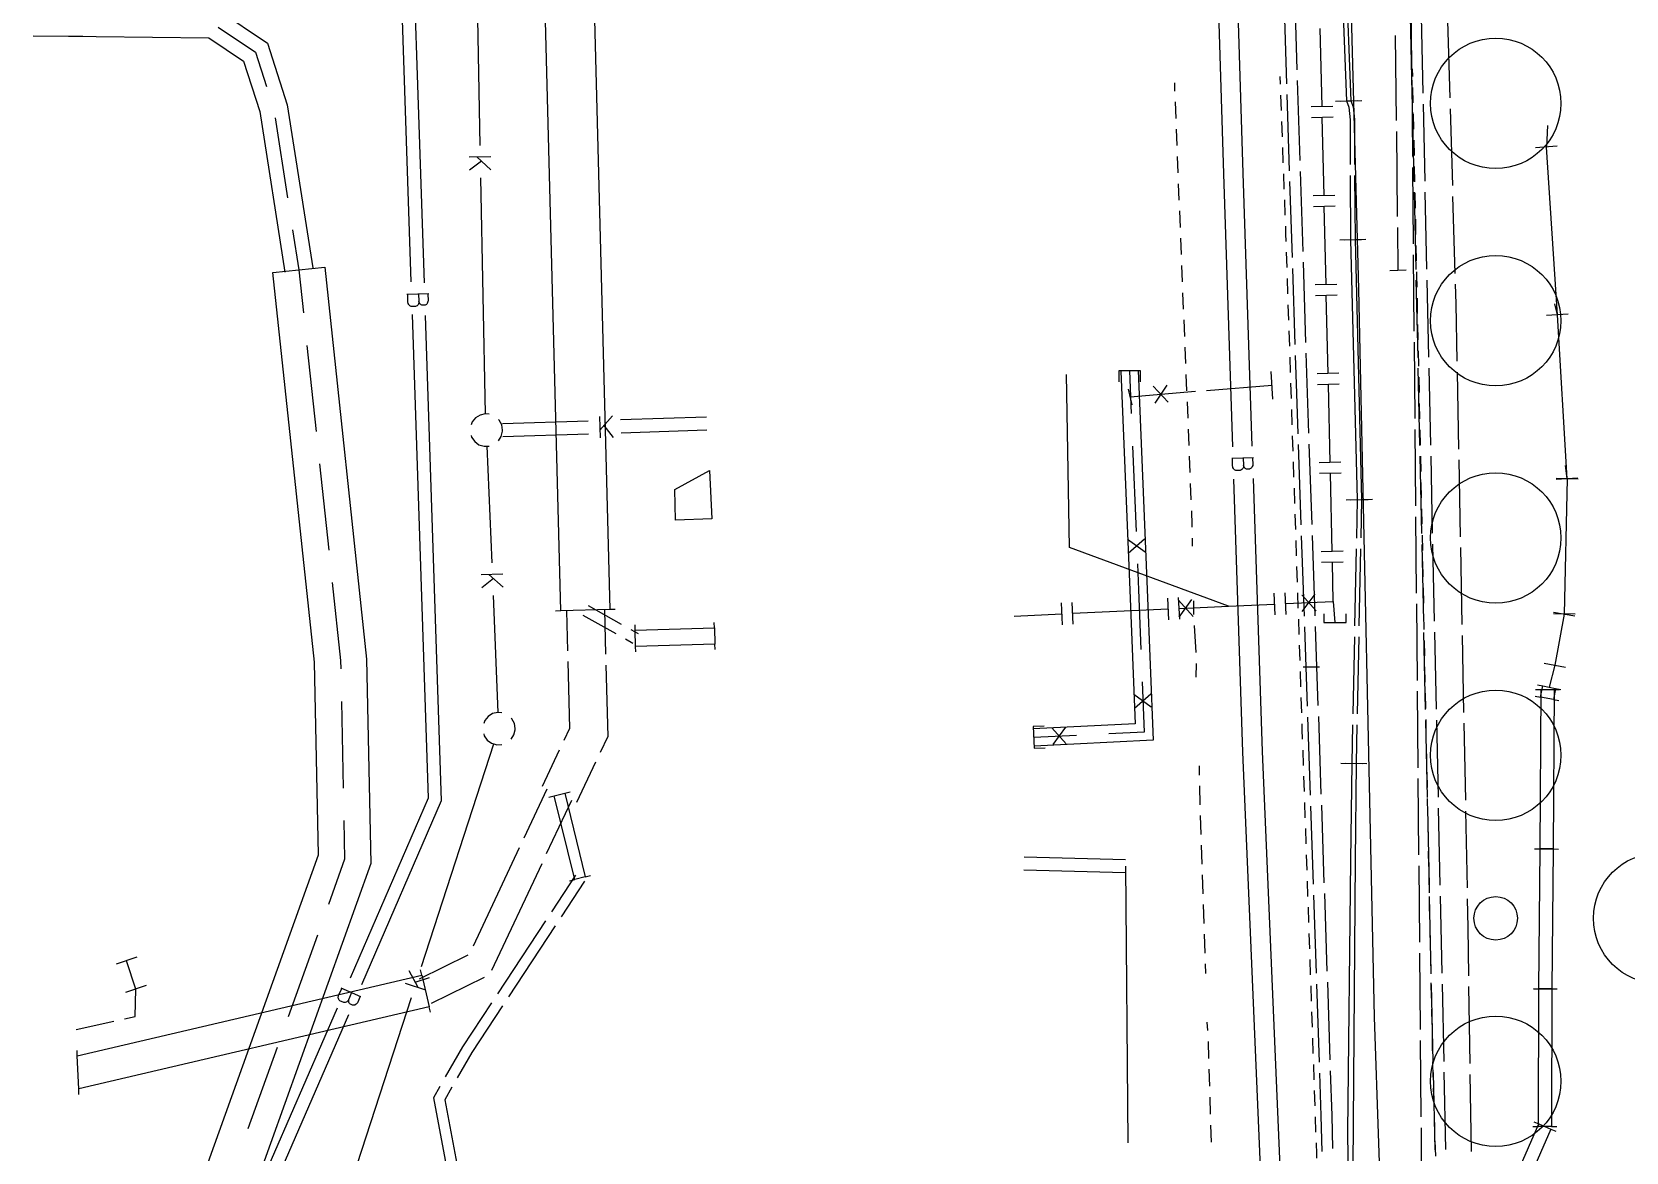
# Model space of a CAD drawing. Header units: metres. Extents: x 17721 to 17912, y 14015 to 15901.
# Drawn here: x 17724.4 to 17797.7, y 15527 to 15578.6 of the extents above; entities that cross this region are included whole.
import ezdxf

# ---------------------------------------------------------------- set-up
doc = ezdxf.new("R2010")
doc.units = ezdxf.units.M
for name, color, linetype in [('GC_BUILDING', 8, 'Continuous'), ('GC_CURB_EDGE', 1, 'Continuous'), ('GC_GAS_AXIS', 2, 'Continuous'), ('GC_HEAT_AXIS', 30, 'Continuous'), ('GC_POWER_AXIS', 40, 'Continuous'), ('GC_RESULT_1F93603DB5', 3, 'Continuous'), ('GC_RESULT_5DD67F7FB9', 3, 'Continuous'), ('GC_SEWER_AXIS', 6, 'Continuous'), ('GC_SITE_BOUNDARY', 7, 'Continuous'), ('GC_TEST_GREEN_ZONE', 3, 'Continuous'), ('GC_WATER_AXIS', 5, 'Continuous')]:
    doc.layers.add(name, color=color, linetype=linetype)

msp = doc.modelspace()

# ---------------------------------------------------------------- linework, layer by layer
at = {"layer": 'GC_BUILDING'}
msp.add_lwpolyline([(17755.665, 15556.179), (17753.996, 15556.108), (17753.97, 15557.528), (17755.57, 15558.401)], close=True, dxfattribs=at)
at = {"layer": 'GC_CURB_EDGE'}
for points in [[(17781.799, 15576.522), (17781.812, 15576.17)], [(17787.891, 15576.885), (17787.898, 15576.529)], [(17776.977, 15575.858), (17776.975, 15575.906), (17776.977, 15576.236)], [(17787.909, 15576.029), (17787.924, 15575.317)], [(17777.027, 15574.604), (17776.997, 15575.358)], [(17781.83, 15575.67), (17781.857, 15574.964)], [(17781.876, 15574.465), (17781.902, 15573.759)], [(17787.934, 15574.817), (17787.949, 15574.105)], [(17777.077, 15573.35), (17777.047, 15574.104)], [(17787.96, 15573.605), (17787.974, 15572.894)], [(17777.127, 15572.096), (17777.097, 15572.85)], [(17781.921, 15573.26), (17781.947, 15572.554)], [(17787.985, 15572.394), (17788, 15571.682)], [(17777.177, 15570.842), (17777.147, 15571.596)], [(17781.966, 15572.055), (17781.992, 15571.349)], [(17782.011, 15570.849), (17782.037, 15570.144)], [(17788.01, 15571.182), (17788.025, 15570.47)], [(17777.227, 15569.588), (17777.197, 15570.342)], [(17788.036, 15569.97), (17788.05, 15569.258)], [(17782.056, 15569.644), (17782.069, 15569.294), (17782.081, 15568.939)], [(17777.277, 15568.333), (17777.247, 15569.088)], [(17782.097, 15568.439), (17782.12, 15567.733)], [(17788.061, 15568.758), (17788.076, 15568.046)], [(17777.327, 15567.079), (17777.297, 15567.834)], [(17782.137, 15567.234), (17782.16, 15566.528)], [(17788.086, 15567.546), (17788.09, 15567.369), (17788.101, 15566.835)], [(17777.377, 15565.825), (17777.347, 15566.58)], [(17788.112, 15566.335), (17788.127, 15565.623)], [(17782.177, 15566.028), (17782.2, 15565.323)], [(17777.427, 15564.571), (17777.397, 15565.326)], [(17782.216, 15564.823), (17782.24, 15564.117)], [(17788.138, 15565.123), (17788.153, 15564.411)], [(17777.478, 15563.317), (17777.447, 15564.072)], [(17782.256, 15563.617), (17782.279, 15562.912)], [(17788.164, 15563.911), (17788.179, 15563.199)], [(17777.528, 15562.063), (17777.497, 15562.817)], [(17788.19, 15562.699), (17788.205, 15561.987)], [(17782.296, 15562.412), (17782.319, 15561.706)], [(17777.578, 15560.809), (17777.548, 15561.563)], [(17782.336, 15561.207), (17782.359, 15560.501)], [(17788.216, 15561.488), (17788.231, 15560.776)], [(17777.628, 15559.555), (17777.598, 15560.309)], [(17782.375, 15560.001), (17782.399, 15559.296)], [(17788.242, 15560.276), (17788.257, 15559.564)], [(17777.678, 15558.301), (17777.648, 15559.055)], [(17788.268, 15559.064), (17788.283, 15558.352)], [(17782.415, 15558.796), (17782.438, 15558.09)], [(17777.728, 15557.047), (17777.698, 15557.801)], [(17782.455, 15557.591), (17782.478, 15556.885)], [(17788.294, 15557.852), (17788.309, 15557.14)], [(17777.776, 15555.792), (17777.774, 15555.891), (17777.748, 15556.547)], [(17782.495, 15556.385), (17782.518, 15555.68)], [(17788.32, 15556.64), (17788.335, 15555.929)], [(17777.791, 15554.915), (17777.784, 15555.292)], [(17788.345, 15555.429), (17788.361, 15554.717)], [(17782.534, 15555.18), (17782.558, 15554.474)], [(17782.574, 15553.975), (17782.597, 15553.269)], [(17788.371, 15554.217), (17788.385, 15553.505)], [(17788.394, 15553.005), (17788.408, 15552.293)], [(17777.853, 15551.773), (17777.842, 15552.401)], [(17782.614, 15552.769), (17782.637, 15552.064)], [(17782.654, 15551.564), (17782.677, 15550.858)], [(17788.418, 15551.793), (17788.431, 15551.081)], [(17777.949, 15550.021), (17777.878, 15551.274)], [(17782.693, 15550.359), (17782.717, 15549.653)], [(17788.441, 15550.581), (17788.455, 15549.869)], [(17777.951, 15548.894), (17777.963, 15549.521)], [(17788.464, 15549.369), (17788.478, 15548.658)], [(17782.733, 15549.153), (17782.756, 15548.448)], [(17782.773, 15547.948), (17782.796, 15547.242)], [(17788.488, 15548.158), (17788.501, 15547.446)], [(17782.813, 15546.743), (17782.821, 15546.485), (17782.836, 15546.037)], [(17788.511, 15546.946), (17788.525, 15546.234)], [(17788.534, 15545.734), (17788.548, 15545.022)], [(17782.853, 15545.537), (17782.877, 15544.832)], [(17778.102, 15544.383), (17778.099, 15544.816)], [(17782.894, 15544.332), (17782.918, 15543.626)], [(17788.558, 15544.522), (17788.572, 15543.81)], [(17778.143, 15543.018), (17778.115, 15543.883)], [(17782.935, 15543.127), (17782.959, 15542.421)], [(17788.581, 15543.31), (17788.595, 15542.598)], [(17778.187, 15541.653), (17778.159, 15542.518)], [(17788.605, 15542.098), (17788.619, 15541.387)], [(17782.976, 15541.921), (17783, 15541.216)], [(17778.231, 15540.288), (17778.203, 15541.153)], [(17783.016, 15540.716), (17783.04, 15540.01)], [(17788.629, 15540.887), (17788.644, 15540.175)], [(17778.275, 15538.923), (17778.247, 15539.788)], [(17783.057, 15539.511), (17783.081, 15538.805)], [(17788.654, 15539.675), (17788.669, 15538.963)], [(17778.319, 15537.558), (17778.291, 15538.424)], [(17788.679, 15538.463), (17788.693, 15537.751)], [(17783.098, 15538.305), (17783.122, 15537.6)], [(17778.363, 15536.193), (17778.335, 15537.059)], [(17783.139, 15537.1), (17783.163, 15536.394)], [(17788.703, 15537.251), (17788.718, 15536.539)], [(17778.393, 15535.261), (17778.379, 15535.694)], [(17783.18, 15535.895), (17783.204, 15535.189)], [(17788.728, 15536.039), (17788.743, 15535.328)], [(17783.221, 15534.689), (17783.245, 15533.984)], [(17788.753, 15534.828), (17788.767, 15534.116)], [(17783.262, 15533.484), (17783.285, 15532.778)], [(17788.778, 15533.616), (17788.792, 15532.904)], [(17778.483, 15532.629), (17778.453, 15533.019)], [(17778.539, 15531.347), (17778.515, 15532.13)], [(17783.302, 15532.279), (17783.326, 15531.573)], [(17788.802, 15532.404), (17788.817, 15531.692)], [(17783.343, 15531.073), (17783.367, 15530.368)], [(17788.827, 15531.192), (17788.842, 15530.48)], [(17778.579, 15530.065), (17778.555, 15530.848)], [(17778.619, 15528.783), (17778.595, 15529.565)], [(17783.384, 15529.868), (17783.408, 15529.162)], [(17788.854, 15529.98), (17788.879, 15529.269)], [(17778.659, 15527.5), (17778.635, 15528.283)], [(17783.425, 15528.663), (17783.449, 15527.957)], [(17788.897, 15528.769), (17788.921, 15528.058)], [(17783.466, 15527.457), (17783.483, 15526.949), (17783.486, 15526.752)], [(17788.939, 15527.558), (17788.964, 15526.846)]]:
    msp.add_lwpolyline(points, dxfattribs=at)
at = {"layer": 'GC_GAS_AXIS'}
for points in [[(17783.743, 15575.142), (17783.661, 15578.736)], [(17784.242, 15575.153), (17783.243, 15575.131)], [(17784.254, 15574.653), (17783.254, 15574.631)], [(17783.836, 15571.048), (17783.754, 15574.642)], [(17784.336, 15571.06), (17783.336, 15571.037)], [(17784.347, 15570.56), (17783.347, 15570.537)], [(17783.929, 15566.954), (17783.847, 15570.548)], [(17784.429, 15566.966), (17783.429, 15566.943)], [(17784.44, 15566.466), (17783.441, 15566.443)], [(17784.022, 15562.86), (17783.94, 15566.454)], [(17779.44, 15552.162), (17772.129, 15554.858), (17771.983, 15562.821)], [(17784.522, 15562.872), (17783.522, 15562.849)], [(17784.533, 15562.372), (17783.534, 15562.349)], [(17784.115, 15558.767), (17784.034, 15562.361)], [(17784.615, 15558.778), (17783.616, 15558.755)], [(17784.627, 15558.278), (17783.627, 15558.255)], [(17784.209, 15554.673), (17784.127, 15558.267)], [(17784.709, 15554.684), (17783.709, 15554.661)], [(17784.72, 15554.184), (17783.72, 15554.162)], [(17784.261, 15552.376), (17784.22, 15554.173)], [(17771.801, 15551.306), (17771.754, 15552.305)], [(17772.3, 15551.329), (17772.254, 15552.328)], [(17776.694, 15551.534), (17776.648, 15552.533)], [(17777.146, 15552.43), (17777.809, 15551.681)], [(17777.194, 15551.557), (17777.147, 15552.556)], [(17777.745, 15552.46), (17777.16, 15551.649)], [(17781.587, 15551.757), (17781.542, 15552.756)], [(17782.086, 15551.779), (17782.042, 15552.778)], [(17782.064, 15552.279), (17784.261, 15552.376)], [(17782.807, 15552.686), (17783.469, 15551.935)], [(17783.407, 15552.714), (17782.82, 15551.905)], [(17784.261, 15552.376), (17784.338, 15551.413)], [(17769.581, 15551.703), (17771.778, 15551.805)], [(17772.277, 15551.828), (17776.671, 15552.033)], [(17777.17, 15552.056), (17779.44, 15552.162)], [(17779.44, 15552.162), (17781.564, 15552.256)], [(17783.827, 15551.81), (17783.827, 15551.413), (17784.849, 15551.413), (17784.849, 15551.81)]]:
    msp.add_lwpolyline(points, dxfattribs=at)
at = {"layer": 'GC_HEAT_AXIS'}
for points in [[(17724.393, 15579.709), (17726.097, 15579.687), (17726.759, 15579.678), (17727.372, 15579.67), (17732.941, 15579.597), (17735.23, 15578.064), (17736.144, 15575.221), (17737.312, 15567.73)], [(17732.961, 15578.802), (17734.68, 15577.65), (17735.187, 15576.075)], [(17724.449, 15578.408), (17726.08, 15578.387), (17726.742, 15578.378), (17727.355, 15578.37), (17732.539, 15578.303), (17734.13, 15577.236), (17734.876, 15574.919), (17736.028, 15567.53)], [(17735.578, 15574.631), (17736.152, 15570.952)], [(17736.383, 15569.47), (17736.67, 15567.63), (17736.882, 15565.647)], [(17731.43, 15519.32), (17730.911, 15522.109), (17737.576, 15540.716), (17737.391, 15549.574), (17735.477, 15567.503), (17737.863, 15567.757), (17739.789, 15549.726), (17739.984, 15540.324), (17733.389, 15521.911), (17733.79, 15519.76)], [(17737.041, 15564.156), (17737.464, 15560.191)], [(17774.49, 15562.968), (17774.896, 15552.89), (17775.143, 15546.744), (17770.462, 15546.517)], [(17775.29, 15563.001), (17775.695, 15552.922), (17775.975, 15545.984), (17770.5, 15545.718)], [(17775.39, 15562.485), (17775.39, 15562.985), (17774.39, 15562.985), (17774.39, 15562.485)], [(17774.89, 15562.985), (17774.969, 15561.021)], [(17775.029, 15559.523), (17775.187, 15555.596)], [(17737.624, 15558.699), (17738.047, 15554.734)], [(17775.602, 15554.635), (17774.795, 15555.225)], [(17775.576, 15555.235), (17774.823, 15554.576)], [(17775.248, 15554.098), (17775.296, 15552.906), (17775.406, 15550.171)], [(17738.206, 15553.243), (17738.59, 15549.65), (17738.598, 15549.276)], [(17775.466, 15548.672), (17775.559, 15546.364), (17773.942, 15546.285)], [(17775.889, 15547.504), (17775.082, 15548.094)], [(17775.863, 15548.103), (17775.11, 15547.444)], [(17738.629, 15547.776), (17738.712, 15543.789)], [(17770.956, 15546.641), (17770.457, 15546.617), (17770.506, 15545.618), (17771.005, 15545.642)], [(17771.979, 15545.816), (17771.314, 15546.563)], [(17771.38, 15545.785), (17771.963, 15546.597)], [(17772.443, 15546.213), (17770.481, 15546.117)], [(17738.743, 15542.29), (17738.78, 15540.52), (17738.032, 15538.432)], [(17737.526, 15537.02), (17736.182, 15533.266)], [(17735.676, 15531.854), (17734.331, 15528.1)]]:
    msp.add_lwpolyline(points, dxfattribs=at)
at = {"layer": 'GC_POWER_AXIS'}
for points in [[(17784.603, 15590.629), (17784.54, 15590.36), (17784.35, 15588.28), (17784.41, 15587.25), (17784.87, 15575.41), (17784.97, 15575.12), (17785.03, 15574.54), (17785.041, 15572.475)], [(17784.811, 15590.634), (17784.74, 15590.33), (17784.55, 15588.28), (17784.61, 15587.26), (17785.07, 15575.41), (17785.17, 15575.13), (17785.23, 15574.55), (17785.241, 15572.48)], [(17782.47, 15580.522), (17782.587, 15576.841)], [(17787.878, 15576.857), (17787.847, 15580.374)], [(17781.996, 15579.701), (17782.108, 15576.199)], [(17787.896, 15575.756), (17787.819, 15579.308)], [(17788.396, 15575.763), (17788.319, 15579.313)], [(17789.515, 15579.085), (17789.619, 15575.546)], [(17787.114, 15578.416), (17787.157, 15574.499)], [(17782.603, 15576.341), (17782.721, 15572.659)], [(17787.914, 15572.841), (17787.883, 15576.357)], [(17782.124, 15575.699), (17782.235, 15572.196)], [(17784.37, 15575.391), (17785.37, 15575.429)], [(17784.57, 15575.391), (17785.57, 15575.429)], [(17787.983, 15571.705), (17787.907, 15575.257)], [(17788.483, 15571.713), (17788.407, 15575.263)], [(17789.634, 15575.046), (17789.738, 15571.507)], [(17794.122, 15574.274), (17794.063, 15573.284)], [(17787.163, 15573.999), (17787.207, 15570.082)], [(17794.562, 15573.317), (17793.564, 15573.251)], [(17794.571, 15565.558), (17794.063, 15573.284)], [(17782.737, 15572.16), (17782.854, 15568.478)], [(17787.95, 15568.824), (17787.918, 15572.341)], [(17782.251, 15571.697), (17782.363, 15568.194)], [(17785.044, 15571.975), (17785.06, 15569.02), (17785.36, 15557.06), (17785.323, 15555.288)], [(17785.244, 15571.98), (17785.26, 15569.03), (17785.56, 15557.07), (17785.523, 15555.297)], [(17788.07, 15567.654), (17787.994, 15571.206)], [(17788.57, 15567.663), (17788.494, 15571.213)], [(17789.752, 15571.007), (17789.856, 15567.468)], [(17787.212, 15569.582), (17787.234, 15567.623)], [(17784.56, 15569.007), (17785.56, 15569.033)], [(17784.76, 15569.017), (17785.76, 15569.043)], [(17782.379, 15567.694), (17782.491, 15564.192)], [(17782.87, 15567.979), (17782.988, 15564.297)], [(17787.985, 15564.808), (17787.954, 15568.324)], [(17786.859, 15567.607), (17787.609, 15567.639)], [(17788.158, 15563.603), (17788.081, 15567.155)], [(17788.658, 15563.613), (17788.581, 15567.163)], [(17789.871, 15566.969), (17789.897, 15566.076), (17789.948, 15563.429)], [(17795.07, 15565.591), (17794.072, 15565.525)], [(17795.07, 15565.588), (17794.072, 15565.528)], [(17794.571, 15565.558), (17794.456, 15566.064)], [(17795.019, 15558.017), (17794.571, 15565.558)], [(17788.021, 15560.791), (17787.99, 15564.308)], [(17782.507, 15563.692), (17782.563, 15561.941)], [(17783.004, 15563.797), (17783.062, 15561.957)], [(17781.483, 15561.679), (17781.401, 15562.957)], [(17788.245, 15559.552), (17788.168, 15563.104)], [(17788.745, 15559.563), (17788.668, 15563.113)], [(17789.957, 15562.929), (17790.025, 15559.389)], [(17774.826, 15562.144), (17774.999, 15561.414)], [(17777.928, 15562.028), (17774.912, 15561.779)], [(17776.663, 15561.548), (17775.974, 15562.273)], [(17776.066, 15561.497), (17776.621, 15562.329)], [(17781.442, 15562.318), (17778.426, 15562.069)], [(17782.563, 15561.94), (17782.626, 15560.092)], [(17783.062, 15561.957), (17783.126, 15560.11)], [(17783.143, 15559.61), (17783.271, 15555.915)], [(17788.057, 15556.774), (17788.026, 15560.291)], [(17782.644, 15559.593), (17782.771, 15555.897)], [(17788.332, 15555.501), (17788.256, 15559.053)], [(17788.832, 15555.513), (17788.756, 15559.063)], [(17790.035, 15558.889), (17790.103, 15555.35)], [(17795.019, 15558.017), (17794.95, 15558.627)], [(17795.019, 15558.017), (17794.884, 15551.796), (17794.455, 15549.441), (17794.19, 15548.426)], [(17795.519, 15558.006), (17794.519, 15558.028)], [(17795.518, 15558.047), (17794.52, 15557.987)], [(17784.86, 15557.047), (17785.86, 15557.073)], [(17785.06, 15557.057), (17786.06, 15557.083)], [(17788.093, 15552.758), (17788.061, 15556.274)], [(17782.788, 15555.398), (17782.916, 15551.702)], [(17783.288, 15555.415), (17783.415, 15551.72)], [(17785.313, 15554.788), (17785.24, 15551.245)], [(17785.513, 15554.797), (17785.44, 15551.25)], [(17788.42, 15551.45), (17788.343, 15555.002)], [(17788.919, 15551.463), (17788.843, 15555.013)], [(17790.112, 15554.85), (17790.18, 15551.31)], [(17748.73, 15551.939), (17748.48, 15551.932)], [(17748.98, 15551.945), (17749.028, 15550.105)], [(17749.733, 15551.75), (17751.258, 15550.893)], [(17749.977, 15552.186), (17751.503, 15551.329)], [(17750.73, 15551.991), (17750.783, 15549.943)], [(17751.229, 15552.003), (17750.98, 15551.997)], [(17788.128, 15548.741), (17788.097, 15552.258)], [(17795.384, 15551.785), (17794.384, 15551.807)], [(17794.392, 15551.886), (17795.376, 15551.706)], [(17751.939, 15551.084), (17752.278, 15550.893)], [(17752.145, 15551.05), (17752.138, 15551.3)], [(17755.792, 15551.156), (17755.784, 15551.406)], [(17782.933, 15551.203), (17782.997, 15549.355)], [(17783.433, 15551.22), (17783.496, 15549.372)], [(17788.507, 15547.399), (17788.43, 15550.951)], [(17789.007, 15547.413), (17788.93, 15550.963)], [(17790.19, 15550.81), (17790.258, 15547.27)], [(17751.694, 15550.648), (17752.034, 15550.457)], [(17752.174, 15550.05), (17752.167, 15550.3)], [(17755.821, 15550.156), (17755.813, 15550.406)], [(17785.23, 15550.745), (17785.157, 15547.202)], [(17785.43, 15550.75), (17785.357, 15547.203)], [(17749.041, 15549.605), (17749.122, 15546.524), (17748.867, 15545.982)], [(17750.796, 15549.443), (17750.882, 15546.154), (17750.539, 15545.424)], [(17782.872, 15549.364), (17783.622, 15549.364)], [(17782.997, 15549.355), (17783.057, 15547.557)], [(17783.496, 15549.372), (17783.557, 15547.584)], [(17793.963, 15549.531), (17794.947, 15549.351)], [(17788.164, 15544.725), (17788.133, 15548.241)], [(17793.55, 15548.023), (17793.796, 15547.975)], [(17793.57, 15548.323), (17793.82, 15548.321)], [(17793.651, 15548.532), (17793.896, 15548.484)], [(17794.42, 15548.317), (17794.67, 15548.316)], [(17794.485, 15548.368), (17794.73, 15548.32)], [(17794.384, 15547.859), (17794.63, 15547.811)], [(17783.074, 15547.057), (17783.196, 15543.46)], [(17783.574, 15547.084), (17783.695, 15543.508)], [(17785.147, 15546.702), (17785.11, 15544.93), (17785.06, 15540.45), (17784.92, 15527.97), (17784.96, 15524.31), (17786.38, 15520.38), (17786.47, 15516.06), (17786.42, 15514.93), (17786.473, 15512.871)], [(17785.347, 15546.703), (17785.31, 15544.93), (17785.26, 15540.45), (17785.15, 15524.35), (17786.56, 15520.43), (17786.66, 15516.1), (17786.62, 15514.93), (17786.672, 15512.896)], [(17788.594, 15543.348), (17788.518, 15546.9)], [(17789.094, 15543.363), (17789.017, 15546.913)], [(17790.268, 15546.77), (17790.336, 15543.231)], [(17748.654, 15545.529), (17747.87, 15543.864)], [(17750.326, 15544.972), (17749.454, 15543.118)], [(17784.61, 15544.936), (17785.61, 15544.924)], [(17784.81, 15544.936), (17785.81, 15544.924)], [(17788.2, 15540.708), (17788.169, 15544.225)], [(17747.035, 15541.501), (17748.096, 15543.757)], [(17748.905, 15543.551), (17749.148, 15543.611)], [(17748.073, 15540.77), (17749.228, 15543.225)], [(17748.177, 15543.372), (17748.419, 15543.432)], [(17783.213, 15542.96), (17783.334, 15539.362)], [(17783.711, 15543.008), (17783.832, 15539.432)], [(17788.681, 15539.297), (17788.605, 15542.849)], [(17789.181, 15539.313), (17789.105, 15542.863)], [(17790.345, 15542.731), (17790.413, 15539.191)], [(17744.701, 15536.535), (17746.823, 15541.048)], [(17793.523, 15540.991), (17793.773, 15540.989)], [(17793.523, 15540.99), (17793.773, 15540.988)], [(17794.373, 15540.984), (17794.623, 15540.983)], [(17794.373, 15540.984), (17794.623, 15540.981)], [(17745.551, 15535.407), (17747.86, 15540.317)], [(17788.236, 15536.691), (17788.204, 15540.208)], [(17749.4, 15539.777), (17748.294, 15538.099)], [(17749.818, 15539.501), (17748.741, 15537.868)], [(17749.124, 15539.52), (17749.366, 15539.58)], [(17749.852, 15539.699), (17750.095, 15539.759)], [(17783.351, 15538.863), (17783.473, 15535.265)], [(17783.849, 15538.932), (17783.97, 15535.356)], [(17788.769, 15535.246), (17788.692, 15538.798)], [(17789.268, 15535.263), (17789.192, 15538.813)], [(17790.423, 15538.691), (17790.448, 15537.371), (17790.48, 15535.151)], [(17748.019, 15537.681), (17745.806, 15534.325)], [(17748.466, 15537.451), (17746.312, 15534.184)], [(17788.272, 15532.675), (17788.24, 15536.191)], [(17729.225, 15535.999), (17728.275, 15535.687)], [(17729.178, 15534.541), (17728.75, 15535.843)], [(17742.223, 15535.011), (17744.463, 15536.107)], [(17742.327, 15535.18), (17742.27, 15535.424)], [(17729.653, 15534.697), (17728.703, 15534.385)], [(17742.773, 15533.889), (17745.21, 15535.081)], [(17783.49, 15534.766), (17783.611, 15531.168)], [(17783.987, 15534.857), (17784.108, 15531.28)], [(17788.856, 15531.195), (17788.779, 15534.746)], [(17789.356, 15531.213), (17789.279, 15534.763)], [(17728.655, 15533.164), (17729.151, 15533.272), (17729.178, 15534.541)], [(17790.487, 15534.651), (17790.538, 15531.111)], [(17793.465, 15534.557), (17793.715, 15534.555)], [(17793.465, 15534.554), (17793.715, 15534.553)], [(17794.315, 15534.551), (17794.565, 15534.551)], [(17794.315, 15534.55), (17794.565, 15534.547)], [(17742.726, 15533.476), (17742.669, 15533.72)], [(17745.531, 15533.908), (17744.198, 15531.886), (17743.408, 15530.497)], [(17746.037, 15533.766), (17744.624, 15531.624), (17743.959, 15530.453)], [(17726.43, 15532.678), (17728.166, 15533.057)], [(17788.307, 15528.658), (17788.276, 15532.175)], [(17726.482, 15531.467), (17726.472, 15531.717)], [(17783.628, 15530.669), (17783.694, 15528.712), (17783.729, 15527.071)], [(17784.124, 15530.781), (17784.194, 15528.726), (17784.226, 15527.204)], [(17788.943, 15527.144), (17788.867, 15530.695)], [(17789.443, 15527.163), (17789.366, 15530.713)], [(17790.546, 15530.611), (17790.597, 15527.071)], [(17726.559, 15529.692), (17726.548, 15529.942)], [(17743.161, 15530.062), (17742.862, 15529.536), (17743.496, 15526.18)], [(17743.712, 15530.018), (17743.388, 15529.448), (17743.992, 15526.248)], [(17788.402, 15524.643), (17788.325, 15526.667), (17788.312, 15528.158)], [(17793.447, 15528.217), (17793.697, 15528.216)], [(17793.493, 15528.435), (17793.722, 15528.335)], [(17794.272, 15528.095), (17794.501, 15527.995)], [(17794.297, 15528.214), (17794.547, 15528.214)]]:
    msp.add_lwpolyline(points, dxfattribs=at)
for points in [[(17747.978, 15580.867), (17750.228, 15580.925), (17750.98, 15551.997), (17748.73, 15551.939)], [(17752.145, 15551.05), (17755.792, 15551.156), (17755.814, 15550.406), (17752.167, 15550.3)], [(17793.773, 15540.988), (17793.82, 15548.321), (17794.42, 15548.317), (17794.373, 15540.984)], [(17793.795, 15547.975), (17793.896, 15548.484), (17794.484, 15548.368), (17794.384, 15547.859)], [(17748.419, 15543.431), (17748.905, 15543.551), (17749.852, 15539.699), (17749.366, 15539.579)], [(17793.715, 15534.555), (17793.773, 15540.989), (17794.373, 15540.983), (17794.315, 15534.549)], [(17726.483, 15531.467), (17742.327, 15535.18), (17742.669, 15533.72), (17726.549, 15529.942)], [(17793.697, 15528.216), (17793.715, 15534.553), (17794.315, 15534.551), (17794.297, 15528.214)], [(17791.454, 15523.136), (17793.722, 15528.335), (17794.272, 15528.095), (17792.004, 15522.896)]]:
    msp.add_lwpolyline(points, close=True, dxfattribs=at)
at = {"layer": 'GC_RESULT_1F93603DB5', "true_color": 0x2c7553}
for centre in [(17791.732, 15575.294), (17791.732, 15565.294), (17791.732, 15555.294), (17791.732, 15545.294), (17799.232, 15537.794), (17791.732, 15530.294)]:
    msp.add_circle(centre, 3, dxfattribs=at)
at = {"layer": 'GC_RESULT_5DD67F7FB9', "true_color": 0x9b704a}
msp.add_circle((17791.732, 15537.794), 1, dxfattribs=at)
at = {"layer": 'GC_SEWER_AXIS'}
for points in [[(17744.795, 15584.212), (17745.006, 15573.359)], [(17745.5, 15572.84), (17744.51, 15572.821)], [(17744.863, 15572.828), (17745.512, 15572.24)], [(17745.069, 15572.641), (17744.522, 15572.221)], [(17745.035, 15571.859), (17745.247, 15561.007)], [(17745.435, 15560.988), (17745.247, 15561.007), (17745.009, 15560.951), (17744.801, 15560.823), (17744.646, 15560.635), (17744.596, 15560.501)], [(17745.861, 15559.769), (17745.986, 15559.967), (17746.043, 15560.205), (17746.045, 15560.258), (17746.005, 15560.499), (17745.89, 15560.714), (17745.858, 15560.744)], [(17746.035, 15560.558), (17749.979, 15560.69)], [(17750.501, 15560.892), (17750.534, 15559.902)], [(17750.522, 15560.254), (17751.101, 15560.912)], [(17750.706, 15560.463), (17751.134, 15559.922)], [(17751.478, 15560.74), (17755.422, 15560.872)], [(17744.595, 15560.014), (17744.621, 15559.928), (17744.763, 15559.73), (17744.961, 15559.587), (17745.194, 15559.515), (17745.327, 15559.519)], [(17746.055, 15559.958), (17749.999, 15560.09)], [(17751.498, 15560.14), (17755.443, 15560.272)], [(17745.327, 15559.519), (17745.436, 15559.522)], [(17745.327, 15559.519), (17745.547, 15554.144)], [(17746.052, 15553.636), (17745.062, 15553.595)], [(17745.625, 15553.428), (17745.087, 15552.996)], [(17745.415, 15553.609), (17746.077, 15553.035)], [(17745.608, 15552.645), (17745.828, 15547.27)], [(17746.016, 15547.251), (17745.828, 15547.27), (17745.59, 15547.215), (17745.383, 15547.087), (17745.228, 15546.898), (17745.177, 15546.765)], [(17746.443, 15546.032), (17746.568, 15546.231), (17746.624, 15546.469), (17746.626, 15546.522), (17746.587, 15546.763), (17746.472, 15546.978), (17746.44, 15547.008)], [(17742.32, 15535.582), (17745.648, 15545.818)], [(17745.177, 15546.278), (17745.203, 15546.192), (17745.344, 15545.993), (17745.542, 15545.85), (17745.648, 15545.818), (17745.775, 15545.778), (17746.017, 15545.785)], [(17774.709, 15540.487), (17770.046, 15540.614)], [(17774.693, 15539.887), (17770.03, 15540.015)], [(17774.701, 15540.187), (17774.811, 15527.459)], [(17741.559, 15534.808), (17742.501, 15534.502)], [(17742.165, 15534.611), (17741.745, 15535.379)], [(17742.032, 15534.855), (17742.686, 15535.072)], [(17738.527, 15523.921), (17741.856, 15534.156)]]:
    msp.add_lwpolyline(points, dxfattribs=at)
at = {"layer": 'GC_SITE_BOUNDARY'}
msp.add_lwpolyline([(17778.486, 15482.776), (17778.297, 15491.089), (17779.281, 15491.222), (17779.435, 15501.052), (17778.942, 15514.041), (17778.815, 15521.48), (17786.562, 15521.647), (17786.16, 15533.246), (17785.439, 15566.737), (17784.434, 15604.118), (17783.767, 15634.502), (17781.3, 15636.482), (17779.082, 15643.235), (17778.082, 15643.202), (17778.071, 15648.803), (17778.589, 15656.689), (17778.257, 15660.716), (17782.93, 15660.948), (17780.155, 15766.17)], dxfattribs=at)
at = {"layer": 'GC_TEST_GREEN_ZONE'}
msp.add_lwpolyline([(17778.486, 15482.776), (17778.297, 15491.089), (17779.281, 15491.222), (17779.435, 15501.052), (17778.942, 15514.041), (17778.815, 15521.48), (17786.562, 15521.647), (17786.16, 15533.246), (17785.439, 15566.737), (17784.434, 15604.118), (17783.767, 15634.502), (17781.3, 15636.482), (17779.082, 15643.235), (17778.082, 15643.202), (17778.071, 15648.803), (17778.589, 15656.689), (17778.257, 15660.716), (17782.93, 15660.948), (17780.155, 15766.17)], dxfattribs=at)
at = {"layer": 'GC_WATER_AXIS'}
for points in [[(17741.091, 15589.334), (17741.83, 15567.075)], [(17741.691, 15589.354), (17742.432, 15567.028)], [(17778.825, 15584.449), (17779.205, 15572.05)], [(17779.724, 15584.48), (17780.105, 15572.078)], [(17780.105, 15572.078), (17780.519, 15559.527)], [(17779.205, 15572.05), (17779.619, 15559.496)], [(17742.646, 15566.526), (17741.649, 15566.493)], [(17742.193, 15566.19), (17742.19, 15566.151), (17742.187, 15566.117), (17742.174, 15566.068), (17742.158, 15566.038), (17742.141, 15566.009), (17742.11, 15565.979), (17742.075, 15565.957), (17742.044, 15565.946), (17741.853, 15565.94), (17741.835, 15565.943), (17741.808, 15565.954), (17741.778, 15565.973), (17741.749, 15566.004), (17741.729, 15566.031), (17741.707, 15566.077), (17741.697, 15566.105), (17741.693, 15566.132), (17741.681, 15566.494)], [(17742.182, 15566.511), (17742.193, 15566.19)], [(17742.609, 15566.525), (17742.62, 15566.207), (17742.615, 15566.176), (17742.598, 15566.126), (17742.572, 15566.078), (17742.557, 15566.059), (17742.539, 15566.041), (17742.516, 15566.026), (17742.486, 15566.012), (17742.471, 15566.007), (17742.356, 15566.004), (17742.333, 15566.008), (17742.303, 15566.02), (17742.282, 15566.035), (17742.261, 15566.051), (17742.239, 15566.078), (17742.219, 15566.113), (17742.205, 15566.144), (17742.193, 15566.19)], [(17741.88, 15565.576), (17742.618, 15543.317), (17739.028, 15535.036)], [(17742.481, 15565.528), (17743.222, 15543.203), (17739.549, 15534.73)], [(17780.584, 15558.986), (17779.587, 15558.954)], [(17780.131, 15558.65), (17780.128, 15558.611), (17780.126, 15558.578), (17780.112, 15558.529), (17780.097, 15558.498), (17780.079, 15558.47), (17780.048, 15558.439), (17780.013, 15558.417), (17779.982, 15558.407), (17779.792, 15558.4), (17779.773, 15558.403), (17779.746, 15558.414), (17779.716, 15558.433), (17779.687, 15558.464), (17779.667, 15558.491), (17779.645, 15558.537), (17779.635, 15558.565), (17779.632, 15558.593), (17779.62, 15558.955)], [(17780.12, 15558.971), (17780.131, 15558.65)], [(17780.548, 15558.985), (17780.558, 15558.667), (17780.553, 15558.637), (17780.536, 15558.586), (17780.51, 15558.538), (17780.496, 15558.519), (17780.478, 15558.501), (17780.454, 15558.486), (17780.424, 15558.472), (17780.41, 15558.467), (17780.294, 15558.464), (17780.271, 15558.468), (17780.241, 15558.481), (17780.22, 15558.495), (17780.199, 15558.511), (17780.177, 15558.538), (17780.158, 15558.573), (17780.144, 15558.604), (17780.131, 15558.65)], [(17779.669, 15557.997), (17780.083, 15545.443), (17781.254, 15518.046)], [(17780.568, 15558.028), (17780.982, 15545.477), (17782.154, 15518.083)], [(17738.976, 15534.078), (17738.957, 15534.044), (17738.94, 15534.015), (17738.907, 15533.976), (17738.88, 15533.955), (17738.851, 15533.937), (17738.81, 15533.922), (17738.77, 15533.918), (17738.737, 15533.922), (17738.562, 15533.997), (17738.546, 15534.008), (17738.527, 15534.029), (17738.508, 15534.06), (17738.495, 15534.1), (17738.489, 15534.133), (17738.488, 15534.184), (17738.491, 15534.213), (17738.5, 15534.24), (17738.644, 15534.572)], [(17739.529, 15534.188), (17738.614, 15534.585)], [(17739.496, 15534.203), (17739.369, 15533.91), (17739.352, 15533.885), (17739.315, 15533.846), (17739.27, 15533.815), (17739.249, 15533.803), (17739.225, 15533.795), (17739.197, 15533.791), (17739.165, 15533.791), (17739.149, 15533.794), (17739.043, 15533.84), (17739.025, 15533.854), (17739.003, 15533.878), (17738.99, 15533.9), (17738.978, 15533.923), (17738.97, 15533.957), (17738.967, 15533.997), (17738.967, 15534.031), (17738.976, 15534.078)], [(17739.103, 15534.373), (17738.976, 15534.078)], [(17738.431, 15533.66), (17734.84, 15525.378), (17731.564, 15524.407)], [(17738.952, 15533.354), (17735.28, 15524.882), (17731.797, 15523.85)]]:
    msp.add_lwpolyline(points, dxfattribs=at)

doc.saveas('drawing.dxf')
